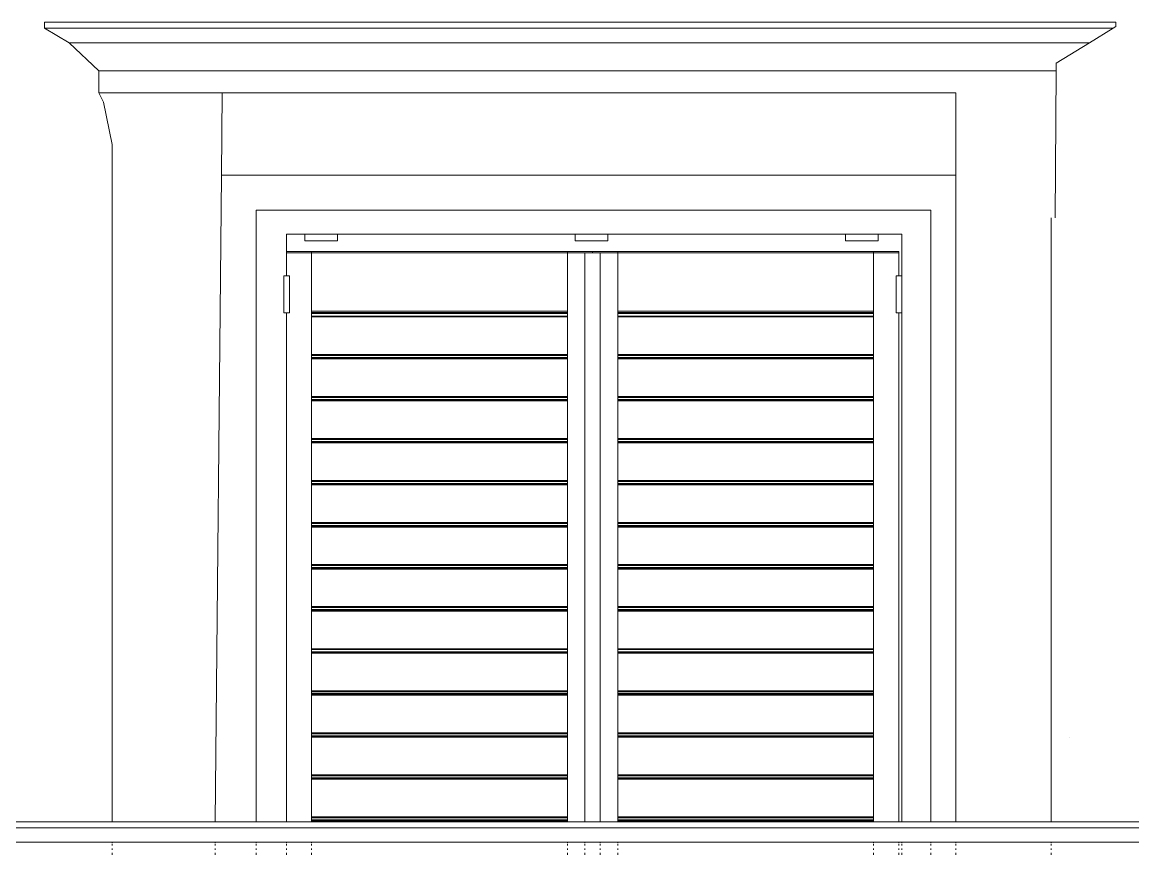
# Model space of a CAD drawing. Header units: inches. Extents: x 16.2 to 49.2, y 7.1 to 20.7.
# Drawn here: x 32.815 to 34.116, y 16.625 to 17.6 of the extents above; entities that cross this region are included whole.
import ezdxf

# ---------------------------------------------------------------- set-up
doc = ezdxf.new("R2010")
doc.units = ezdxf.units.IN
doc.header["$MEASUREMENT"] = 0
doc.layers.add('0inne_gulv', color=252, linetype='Continuous', lineweight=13)

# ---------------------------------------------------------------- blocks, each defined once
blk = doc.blocks.new('DEREK SMALL HOUSE fr')
for p, q in [((0.3801, -0.5989), (-0.8756, -0.5989)), ((-0.8756, -0.5989), (-0.8756, -0.6061)), ((-0.8756, -0.6061), (0.3767, -0.6061)), ((-0.8756, -0.6061), (-0.8469, -0.623)), ((0.349, -0.623), (0.3767, -0.6061)), ((0.3767, -0.6061), (0.3801, -0.604)), ((0.3801, -0.604), (0.3801, -0.5989)), ((-0.8469, -0.623), (0.349, -0.623)), ((-0.8122, -0.6559), (-0.8469, -0.623)), ((0.3098, -0.647), (0.349, -0.623)), ((0.3098, -0.6559), (0.3098, -0.647)), ((-0.8122, -0.6559), (0.3098, -0.6559)), ((-0.8122, -0.6559), (-0.8122, -0.6817)), ((0.3089, -0.8281), (0.3098, -0.6559)), ((-0.8122, -0.6817), (-0.8064, -0.6927)), ((-0.8122, -0.6817), (-0.6674, -0.6817)), ((-0.6674, -0.6817), (-0.6683, -0.7782)), ((-0.6674, -0.6817), (0.1924, -0.6817)), ((0.1924, -0.6817), (0.1924, -0.7782)), ((-0.8064, -0.6927), (-0.7963, -0.7424)), ((-0.7963, -0.7424), (-0.7963, -0.8488)), ((-0.6683, -0.7782), (-0.6755, -1.536)), ((-0.6683, -0.7782), (0.1924, -0.7782)), ((0.1924, -1.536), (0.1924, -0.7782)), ((-0.6276, -0.8192), (-0.6276, -1.536)), ((0.163, -0.8192), (-0.6276, -0.8192)), ((0.163, -1.536), (0.163, -0.8192)), ((0.3043, -1.536), (0.3043, -0.8281)), ((-0.7963, -1.536), (-0.7963, -0.8488)), ((-0.5922, -0.8475), (-0.5922, -0.8961)), ((-0.5706, -0.8475), (-0.5922, -0.8475)), ((-0.5322, -0.8475), (-0.5706, -0.8475)), ((-0.5706, -0.8552), (-0.5706, -0.8475)), ((-0.5322, -0.8552), (-0.5706, -0.8552)), ((-0.2538, -0.8475), (-0.5322, -0.8475)), ((-0.5322, -0.8475), (-0.5322, -0.8552)), ((-0.2154, -0.8475), (-0.2538, -0.8475)), ((-0.2538, -0.8552), (-0.2538, -0.8475)), ((-0.2154, -0.8552), (-0.2538, -0.8552)), ((0.0631, -0.8475), (-0.2154, -0.8475)), ((-0.2154, -0.8475), (-0.2154, -0.8552)), ((0.1015, -0.8475), (0.0631, -0.8475)), ((0.0631, -0.8552), (0.0631, -0.8475)), ((0.1015, -0.8552), (0.0631, -0.8552)), ((0.1292, -0.8475), (0.1015, -0.8475)), ((0.1015, -0.8475), (0.1015, -0.8552)), ((0.1292, -0.8961), (0.1292, -0.8475)), ((-0.5626, -0.8678), (-0.5922, -0.8678)), ((-0.5922, -0.8678), (-0.5922, -0.8692)), ((-0.5626, -0.8692), (-0.5922, -0.8692)), ((-0.5922, -0.8692), (-0.5922, -0.8961)), ((-0.5626, -0.8678), (-0.2629, -0.8678)), ((-0.5626, -0.8678), (-0.5626, -0.8692)), ((-0.2629, -0.8692), (-0.5626, -0.8692)), ((-0.5626, -0.8692), (-0.5626, -0.9376)), ((-0.2334, -0.8678), (-0.2629, -0.8678)), ((-0.2629, -0.8678), (-0.2629, -0.8692)), ((-0.2629, -0.8692), (-0.2629, -0.9376)), ((-0.2424, -0.8692), (-0.2629, -0.8692)), ((-0.2424, -1.536), (-0.2424, -0.8692)), ((-0.2334, -0.8692), (-0.2424, -0.8692)), ((-0.2334, -0.8678), (-0.2334, -0.8692)), ((-0.2038, -0.8678), (-0.2334, -0.8678)), ((-0.2334, -0.8692), (-0.2243, -0.8692)), ((-0.2243, -1.536), (-0.2243, -0.8692)), ((-0.2038, -0.8692), (-0.2243, -0.8692)), ((-0.2038, -0.8678), (-0.2038, -0.8692)), ((-0.2038, -0.8678), (0.0959, -0.8678)), ((0.0959, -0.8692), (-0.2038, -0.8692)), ((-0.2038, -0.8692), (-0.2038, -0.9376)), ((0.1254, -0.8678), (0.0959, -0.8678)), ((0.0959, -0.8678), (0.0959, -0.8692)), ((0.1254, -0.8692), (0.0959, -0.8692)), ((0.0959, -0.8692), (0.0959, -0.9376)), ((0.1254, -0.8678), (0.1254, -0.8692)), ((0.1254, -0.8961), (0.1254, -0.8692)), ((-0.5953, -0.8961), (-0.5953, -0.9395)), ((-0.5953, -0.8961), (-0.5922, -0.8961)), ((-0.5922, -0.8961), (-0.5922, -0.8961)), ((-0.5922, -0.8961), (-0.5884, -0.8961)), ((-0.5884, -0.8961), (-0.5884, -0.9395)), ((0.1223, -0.8961), (0.1223, -0.9395)), ((0.1223, -0.8961), (0.1254, -0.8961)), ((0.1254, -0.8961), (0.1292, -0.8961)), ((0.1292, -0.8961), (0.1292, -0.9395)), ((-0.5922, -0.9395), (-0.5953, -0.9395)), ((-0.5922, -0.9395), (-0.5922, -1.536)), ((-0.5922, -0.9395), (-0.5922, -1.536)), ((-0.5922, -0.9395), (-0.5922, -0.9395)), ((-0.5922, -0.9395), (-0.5884, -0.9395)), ((-0.5626, -0.9376), (-0.2629, -0.9376)), ((-0.5626, -0.939), (-0.5626, -0.9376)), ((-0.5626, -0.939), (-0.2629, -0.939)), ((-0.5626, -0.9402), (-0.5626, -0.939)), ((-0.2629, -0.9402), (-0.5626, -0.9402)), ((-0.5626, -0.9436), (-0.5626, -0.9402)), ((-0.2629, -0.9436), (-0.5626, -0.9436)), ((-0.5626, -0.9436), (-0.5626, -0.9443)), ((-0.2629, -0.9443), (-0.5626, -0.9443)), ((-0.5626, -0.9883), (-0.5626, -0.9443)), ((-0.2629, -0.9376), (-0.2629, -0.939)), ((-0.2629, -0.939), (-0.2629, -0.9402)), ((-0.2629, -0.9402), (-0.2629, -0.9436)), ((-0.2629, -0.9443), (-0.2629, -0.9436)), ((-0.2629, -0.9443), (-0.2629, -0.9883)), ((-0.2038, -0.9376), (0.0959, -0.9376)), ((-0.2038, -0.939), (-0.2038, -0.9376)), ((-0.2038, -0.939), (0.0959, -0.939)), ((-0.2038, -0.9402), (-0.2038, -0.939)), ((0.0959, -0.9402), (-0.2038, -0.9402)), ((-0.2038, -0.9436), (-0.2038, -0.9402)), ((0.0959, -0.9436), (-0.2038, -0.9436)), ((-0.2038, -0.9436), (-0.2038, -0.9443)), ((0.0959, -0.9443), (-0.2038, -0.9443)), ((-0.2038, -0.9883), (-0.2038, -0.9443)), ((0.0959, -0.9376), (0.0959, -0.939)), ((0.0959, -0.939), (0.0959, -0.9402)), ((0.0959, -0.9402), (0.0959, -0.9436)), ((0.0959, -0.9443), (0.0959, -0.9436)), ((0.0959, -0.9443), (0.0959, -0.9883)), ((0.1254, -0.9395), (0.1223, -0.9395)), ((0.1254, -1.536), (0.1254, -0.9395)), ((0.1292, -0.9395), (0.1254, -0.9395)), ((0.1292, -1.536), (0.1292, -0.9395)), ((-0.2629, -0.9883), (-0.5626, -0.9883)), ((-0.5626, -0.9883), (-0.5626, -0.9894)), ((-0.2629, -0.9894), (-0.2629, -0.9883)), ((0.0959, -0.9883), (-0.2038, -0.9883)), ((-0.2038, -0.9883), (-0.2038, -0.9894)), ((0.0959, -0.9894), (0.0959, -0.9883)), ((-0.2629, -0.9894), (-0.5626, -0.9894)), ((-0.5626, -0.9918), (-0.5626, -0.9894)), ((-0.2629, -0.9918), (-0.5626, -0.9918)), ((-0.5626, -0.9929), (-0.5626, -0.9918)), ((-0.2629, -0.9929), (-0.5626, -0.9929)), ((-0.5626, -0.9929), (-0.5626, -0.9935)), ((-0.2629, -0.9935), (-0.5626, -0.9935)), ((-0.5626, -1.0376), (-0.5626, -0.9935)), ((-0.2629, -0.9894), (-0.2629, -0.9918)), ((-0.2629, -0.9918), (-0.2629, -0.9929)), ((-0.2629, -0.9935), (-0.2629, -0.9929)), ((-0.2629, -0.9935), (-0.2629, -1.0376)), ((0.0959, -0.9894), (-0.2038, -0.9894)), ((-0.2038, -0.9918), (-0.2038, -0.9894)), ((0.0959, -0.9918), (-0.2038, -0.9918)), ((-0.2038, -0.9929), (-0.2038, -0.9918)), ((0.0959, -0.9929), (-0.2038, -0.9929)), ((-0.2038, -0.9929), (-0.2038, -0.9935)), ((0.0959, -0.9935), (-0.2038, -0.9935)), ((-0.2038, -1.0376), (-0.2038, -0.9935)), ((0.0959, -0.9894), (0.0959, -0.9918)), ((0.0959, -0.9918), (0.0959, -0.9929)), ((0.0959, -0.9935), (0.0959, -0.9929)), ((0.0959, -0.9935), (0.0959, -1.0376)), ((-0.2629, -1.0376), (-0.5626, -1.0376)), ((-0.5626, -1.0376), (-0.5626, -1.0387)), ((-0.2629, -1.0387), (-0.5626, -1.0387)), ((-0.5626, -1.0411), (-0.5626, -1.0387)), ((-0.2629, -1.0411), (-0.5626, -1.0411)), ((-0.5626, -1.0422), (-0.5626, -1.0411)), ((-0.2629, -1.0387), (-0.2629, -1.0376)), ((-0.2629, -1.0387), (-0.2629, -1.0411)), ((-0.2629, -1.0411), (-0.2629, -1.0422)), ((0.0959, -1.0376), (-0.2038, -1.0376)), ((-0.2038, -1.0376), (-0.2038, -1.0387)), ((0.0959, -1.0387), (-0.2038, -1.0387)), ((-0.2038, -1.0387), (-0.2038, -1.0411)), ((0.0959, -1.0411), (-0.2038, -1.0411)), ((-0.2038, -1.0422), (-0.2038, -1.0411)), ((0.0959, -1.0387), (0.0959, -1.0376)), ((0.0959, -1.0387), (0.0959, -1.0411)), ((0.0959, -1.0411), (0.0959, -1.0422)), ((-0.2629, -1.0422), (-0.5626, -1.0422)), ((-0.5626, -1.0422), (-0.5626, -1.0428)), ((-0.2629, -1.0428), (-0.5626, -1.0428)), ((-0.5626, -1.0869), (-0.5626, -1.0428)), ((-0.2629, -1.0428), (-0.2629, -1.0422)), ((-0.2629, -1.0428), (-0.2629, -1.0869)), ((0.0959, -1.0422), (-0.2038, -1.0422)), ((-0.2038, -1.0422), (-0.2038, -1.0428)), ((0.0959, -1.0428), (-0.2038, -1.0428)), ((-0.2038, -1.0869), (-0.2038, -1.0428)), ((0.0959, -1.0428), (0.0959, -1.0422)), ((0.0959, -1.0428), (0.0959, -1.0869)), ((-0.2629, -1.0869), (-0.5626, -1.0869)), ((-0.5626, -1.0869), (-0.5626, -1.088)), ((-0.2629, -1.088), (-0.5626, -1.088)), ((-0.5626, -1.0903), (-0.5626, -1.088)), ((-0.2629, -1.0903), (-0.5626, -1.0903)), ((-0.5626, -1.0914), (-0.5626, -1.0903)), ((-0.2629, -1.0914), (-0.5626, -1.0914)), ((-0.5626, -1.0914), (-0.5626, -1.0921)), ((-0.2629, -1.0921), (-0.5626, -1.0921)), ((-0.5626, -1.1361), (-0.5626, -1.0921)), ((-0.2629, -1.088), (-0.2629, -1.0869)), ((-0.2629, -1.088), (-0.2629, -1.0903)), ((-0.2629, -1.0903), (-0.2629, -1.0914)), ((-0.2629, -1.0921), (-0.2629, -1.0914)), ((-0.2629, -1.0921), (-0.2629, -1.1361)), ((0.0959, -1.0869), (-0.2038, -1.0869)), ((-0.2038, -1.0869), (-0.2038, -1.088)), ((0.0959, -1.088), (-0.2038, -1.088)), ((-0.2038, -1.088), (-0.2038, -1.0903)), ((0.0959, -1.0903), (-0.2038, -1.0903)), ((-0.2038, -1.0914), (-0.2038, -1.0903)), ((0.0959, -1.0914), (-0.2038, -1.0914)), ((-0.2038, -1.0914), (-0.2038, -1.0921)), ((0.0959, -1.0921), (-0.2038, -1.0921)), ((-0.2038, -1.1361), (-0.2038, -1.0921)), ((0.0959, -1.088), (0.0959, -1.0869)), ((0.0959, -1.088), (0.0959, -1.0903)), ((0.0959, -1.0903), (0.0959, -1.0914)), ((0.0959, -1.0921), (0.0959, -1.0914)), ((0.0959, -1.0921), (0.0959, -1.1361)), ((-0.2629, -1.1361), (-0.5626, -1.1361)), ((-0.5626, -1.1361), (-0.5626, -1.1372)), ((-0.2629, -1.1372), (-0.5626, -1.1372)), ((-0.5626, -1.1396), (-0.5626, -1.1372)), ((-0.2629, -1.1396), (-0.5626, -1.1396)), ((-0.5626, -1.1407), (-0.5626, -1.1396)), ((-0.2629, -1.1407), (-0.5626, -1.1407)), ((-0.5626, -1.1407), (-0.5626, -1.1413)), ((-0.2629, -1.1413), (-0.5626, -1.1413)), ((-0.5626, -1.1854), (-0.5626, -1.1413)), ((-0.2629, -1.1372), (-0.2629, -1.1361)), ((-0.2629, -1.1372), (-0.2629, -1.1396)), ((-0.2629, -1.1396), (-0.2629, -1.1407)), ((-0.2629, -1.1413), (-0.2629, -1.1407)), ((-0.2629, -1.1413), (-0.2629, -1.1854)), ((0.0959, -1.1361), (-0.2038, -1.1361)), ((-0.2038, -1.1361), (-0.2038, -1.1372)), ((0.0959, -1.1372), (-0.2038, -1.1372)), ((-0.2038, -1.1372), (-0.2038, -1.1396)), ((0.0959, -1.1396), (-0.2038, -1.1396)), ((-0.2038, -1.1407), (-0.2038, -1.1396)), ((0.0959, -1.1407), (-0.2038, -1.1407)), ((-0.2038, -1.1407), (-0.2038, -1.1413)), ((0.0959, -1.1413), (-0.2038, -1.1413)), ((-0.2038, -1.1854), (-0.2038, -1.1413)), ((0.0959, -1.1372), (0.0959, -1.1361)), ((0.0959, -1.1372), (0.0959, -1.1396)), ((0.0959, -1.1396), (0.0959, -1.1407)), ((0.0959, -1.1413), (0.0959, -1.1407)), ((0.0959, -1.1413), (0.0959, -1.1854)), ((-0.2629, -1.1854), (-0.5626, -1.1854)), ((-0.5626, -1.1854), (-0.5626, -1.1865)), ((-0.2629, -1.1865), (-0.5626, -1.1865)), ((-0.5626, -1.1889), (-0.5626, -1.1865)), ((-0.2629, -1.1889), (-0.5626, -1.1889)), ((-0.5626, -1.19), (-0.5626, -1.1889)), ((-0.2629, -1.19), (-0.5626, -1.19)), ((-0.5626, -1.19), (-0.5626, -1.1906)), ((-0.2629, -1.1906), (-0.5626, -1.1906)), ((-0.5626, -1.2347), (-0.5626, -1.1906)), ((-0.2629, -1.1865), (-0.2629, -1.1854)), ((-0.2629, -1.1889), (-0.2629, -1.1865)), ((-0.2629, -1.1889), (-0.2629, -1.19)), ((-0.2629, -1.1906), (-0.2629, -1.19)), ((-0.2629, -1.1906), (-0.2629, -1.2347)), ((0.0959, -1.1854), (-0.2038, -1.1854)), ((-0.2038, -1.1854), (-0.2038, -1.1865)), ((0.0959, -1.1865), (-0.2038, -1.1865)), ((-0.2038, -1.1889), (-0.2038, -1.1865)), ((0.0959, -1.1889), (-0.2038, -1.1889)), ((-0.2038, -1.19), (-0.2038, -1.1889)), ((0.0959, -1.19), (-0.2038, -1.19)), ((-0.2038, -1.19), (-0.2038, -1.1906)), ((0.0959, -1.1906), (-0.2038, -1.1906)), ((-0.2038, -1.2347), (-0.2038, -1.1906)), ((0.0959, -1.1865), (0.0959, -1.1854)), ((0.0959, -1.1889), (0.0959, -1.1865)), ((0.0959, -1.1889), (0.0959, -1.19)), ((0.0959, -1.1906), (0.0959, -1.19)), ((0.0959, -1.1906), (0.0959, -1.2347)), ((-0.2629, -1.2347), (-0.5626, -1.2347)), ((-0.5626, -1.2347), (-0.5626, -1.2358)), ((-0.2629, -1.2358), (-0.5626, -1.2358)), ((-0.5626, -1.2381), (-0.5626, -1.2358)), ((-0.2629, -1.2358), (-0.2629, -1.2347)), ((-0.2629, -1.2381), (-0.2629, -1.2358)), ((0.0959, -1.2347), (-0.2038, -1.2347)), ((-0.2038, -1.2347), (-0.2038, -1.2358)), ((0.0959, -1.2358), (-0.2038, -1.2358)), ((-0.2038, -1.2381), (-0.2038, -1.2358)), ((0.0959, -1.2358), (0.0959, -1.2347)), ((0.0959, -1.2381), (0.0959, -1.2358)), ((-0.2629, -1.2381), (-0.5626, -1.2381)), ((-0.5626, -1.2392), (-0.5626, -1.2381)), ((-0.2629, -1.2392), (-0.5626, -1.2392)), ((-0.5626, -1.2392), (-0.5626, -1.2398)), ((-0.2629, -1.2398), (-0.5626, -1.2398)), ((-0.5626, -1.2839), (-0.5626, -1.2398)), ((-0.2629, -1.2381), (-0.2629, -1.2392)), ((-0.2629, -1.2398), (-0.2629, -1.2392)), ((-0.2629, -1.2398), (-0.2629, -1.2839)), ((0.0959, -1.2381), (-0.2038, -1.2381)), ((-0.2038, -1.2392), (-0.2038, -1.2381)), ((0.0959, -1.2392), (-0.2038, -1.2392)), ((-0.2038, -1.2392), (-0.2038, -1.2398)), ((0.0959, -1.2398), (-0.2038, -1.2398)), ((-0.2038, -1.2839), (-0.2038, -1.2398)), ((0.0959, -1.2381), (0.0959, -1.2392)), ((0.0959, -1.2398), (0.0959, -1.2392)), ((0.0959, -1.2398), (0.0959, -1.2839)), ((-0.2629, -1.2839), (-0.5626, -1.2839)), ((-0.5626, -1.2839), (-0.5626, -1.285)), ((-0.2629, -1.285), (-0.5626, -1.285)), ((-0.5626, -1.2874), (-0.5626, -1.285)), ((-0.2629, -1.2874), (-0.5626, -1.2874)), ((-0.5626, -1.2885), (-0.5626, -1.2874)), ((-0.2629, -1.2885), (-0.5626, -1.2885)), ((-0.5626, -1.2885), (-0.5626, -1.2891)), ((-0.2629, -1.285), (-0.2629, -1.2839)), ((-0.2629, -1.2874), (-0.2629, -1.285)), ((-0.2629, -1.2874), (-0.2629, -1.2885)), ((-0.2629, -1.2891), (-0.2629, -1.2885)), ((0.0959, -1.2839), (-0.2038, -1.2839)), ((-0.2038, -1.2839), (-0.2038, -1.285)), ((0.0959, -1.285), (-0.2038, -1.285)), ((-0.2038, -1.2874), (-0.2038, -1.285)), ((0.0959, -1.2874), (-0.2038, -1.2874)), ((-0.2038, -1.2885), (-0.2038, -1.2874)), ((0.0959, -1.2885), (-0.2038, -1.2885)), ((-0.2038, -1.2885), (-0.2038, -1.2891)), ((0.0959, -1.285), (0.0959, -1.2839)), ((0.0959, -1.2874), (0.0959, -1.285)), ((0.0959, -1.2874), (0.0959, -1.2885)), ((0.0959, -1.2891), (0.0959, -1.2885)), ((-0.2629, -1.2891), (-0.5626, -1.2891)), ((-0.5626, -1.3332), (-0.5626, -1.2891)), ((-0.2629, -1.2891), (-0.2629, -1.3332)), ((0.0959, -1.2891), (-0.2038, -1.2891)), ((-0.2038, -1.3332), (-0.2038, -1.2891)), ((0.0959, -1.2891), (0.0959, -1.3332)), ((-0.2629, -1.3332), (-0.5626, -1.3332)), ((-0.5626, -1.3332), (-0.5626, -1.3343)), ((-0.2629, -1.3343), (-0.5626, -1.3343)), ((-0.5626, -1.3367), (-0.5626, -1.3343)), ((-0.2629, -1.3367), (-0.5626, -1.3367)), ((-0.5626, -1.3378), (-0.5626, -1.3367)), ((-0.2629, -1.3378), (-0.5626, -1.3378)), ((-0.5626, -1.3378), (-0.5626, -1.3384)), ((-0.2629, -1.3384), (-0.5626, -1.3384)), ((-0.5626, -1.3825), (-0.5626, -1.3384)), ((-0.2629, -1.3343), (-0.2629, -1.3332)), ((-0.2629, -1.3367), (-0.2629, -1.3343)), ((-0.2629, -1.3367), (-0.2629, -1.3378)), ((-0.2629, -1.3384), (-0.2629, -1.3378)), ((-0.2629, -1.3384), (-0.2629, -1.3825)), ((0.0959, -1.3332), (-0.2038, -1.3332)), ((-0.2038, -1.3332), (-0.2038, -1.3343)), ((0.0959, -1.3343), (-0.2038, -1.3343)), ((-0.2038, -1.3367), (-0.2038, -1.3343)), ((0.0959, -1.3367), (-0.2038, -1.3367)), ((-0.2038, -1.3378), (-0.2038, -1.3367)), ((0.0959, -1.3378), (-0.2038, -1.3378)), ((-0.2038, -1.3378), (-0.2038, -1.3384)), ((0.0959, -1.3384), (-0.2038, -1.3384)), ((-0.2038, -1.3825), (-0.2038, -1.3384)), ((0.0959, -1.3343), (0.0959, -1.3332)), ((0.0959, -1.3367), (0.0959, -1.3343)), ((0.0959, -1.3367), (0.0959, -1.3378)), ((0.0959, -1.3384), (0.0959, -1.3378)), ((0.0959, -1.3384), (0.0959, -1.3825)), ((-0.2629, -1.3825), (-0.5626, -1.3825)), ((-0.5626, -1.3825), (-0.5626, -1.3836)), ((-0.2629, -1.3836), (-0.5626, -1.3836)), ((-0.5626, -1.3859), (-0.5626, -1.3836)), ((-0.2629, -1.3859), (-0.5626, -1.3859)), ((-0.5626, -1.387), (-0.5626, -1.3859)), ((-0.2629, -1.387), (-0.5626, -1.387)), ((-0.5626, -1.387), (-0.5626, -1.3876)), ((-0.2629, -1.3876), (-0.5626, -1.3876)), ((-0.5626, -1.4317), (-0.5626, -1.3876)), ((-0.2629, -1.3836), (-0.2629, -1.3825)), ((-0.2629, -1.3859), (-0.2629, -1.3836)), ((-0.2629, -1.3859), (-0.2629, -1.387)), ((-0.2629, -1.3876), (-0.2629, -1.387)), ((-0.2629, -1.3876), (-0.2629, -1.4317)), ((0.0959, -1.3825), (-0.2038, -1.3825)), ((-0.2038, -1.3825), (-0.2038, -1.3836)), ((0.0959, -1.3836), (-0.2038, -1.3836)), ((-0.2038, -1.3859), (-0.2038, -1.3836)), ((0.0959, -1.3859), (-0.2038, -1.3859)), ((-0.2038, -1.387), (-0.2038, -1.3859)), ((0.0959, -1.387), (-0.2038, -1.387)), ((-0.2038, -1.387), (-0.2038, -1.3876)), ((0.0959, -1.3876), (-0.2038, -1.3876)), ((-0.2038, -1.4317), (-0.2038, -1.3876)), ((0.0959, -1.3836), (0.0959, -1.3825)), ((0.0959, -1.3859), (0.0959, -1.3836)), ((0.0959, -1.3859), (0.0959, -1.387)), ((0.0959, -1.3876), (0.0959, -1.387)), ((0.0959, -1.3876), (0.0959, -1.4317)), ((-0.2629, -1.4317), (-0.5626, -1.4317)), ((-0.5626, -1.4317), (-0.5626, -1.4328)), ((-0.2629, -1.4328), (-0.2629, -1.4317)), ((0.0959, -1.4317), (-0.2038, -1.4317)), ((-0.2038, -1.4317), (-0.2038, -1.4328)), ((0.0959, -1.4328), (0.0959, -1.4317)), ((-0.2629, -1.4328), (-0.5626, -1.4328)), ((-0.5626, -1.4352), (-0.5626, -1.4328)), ((-0.2629, -1.4352), (-0.5626, -1.4352)), ((-0.5626, -1.4363), (-0.5626, -1.4352)), ((-0.2629, -1.4363), (-0.5626, -1.4363)), ((-0.5626, -1.4363), (-0.5626, -1.4369)), ((-0.2629, -1.4369), (-0.5626, -1.4369)), ((-0.5626, -1.481), (-0.5626, -1.4369)), ((-0.2629, -1.4352), (-0.2629, -1.4328)), ((-0.2629, -1.4352), (-0.2629, -1.4363)), ((-0.2629, -1.4369), (-0.2629, -1.4363)), ((-0.2629, -1.4369), (-0.2629, -1.481)), ((0.0959, -1.4328), (-0.2038, -1.4328)), ((-0.2038, -1.4352), (-0.2038, -1.4328)), ((0.0959, -1.4352), (-0.2038, -1.4352)), ((-0.2038, -1.4363), (-0.2038, -1.4352)), ((0.0959, -1.4363), (-0.2038, -1.4363)), ((-0.2038, -1.4363), (-0.2038, -1.4369)), ((0.0959, -1.4369), (-0.2038, -1.4369)), ((-0.2038, -1.481), (-0.2038, -1.4369)), ((0.0959, -1.4352), (0.0959, -1.4328)), ((0.0959, -1.4352), (0.0959, -1.4363)), ((0.0959, -1.4369), (0.0959, -1.4363)), ((0.0959, -1.4369), (0.0959, -1.481)), ((0.3253, -1.4375), (0.3253, -1.4375)), ((-0.2629, -1.481), (-0.5626, -1.481)), ((-0.5626, -1.481), (-0.5626, -1.4821)), ((-0.2629, -1.4821), (-0.5626, -1.4821)), ((-0.5626, -1.4845), (-0.5626, -1.4821)), ((-0.2629, -1.4821), (-0.2629, -1.481)), ((-0.2629, -1.4845), (-0.2629, -1.4821)), ((0.0959, -1.481), (-0.2038, -1.481)), ((-0.2038, -1.481), (-0.2038, -1.4821)), ((0.0959, -1.4821), (-0.2038, -1.4821)), ((-0.2038, -1.4845), (-0.2038, -1.4821)), ((0.0959, -1.4821), (0.0959, -1.481)), ((0.0959, -1.4845), (0.0959, -1.4821)), ((-0.2629, -1.4845), (-0.5626, -1.4845)), ((-0.5626, -1.4856), (-0.5626, -1.4845)), ((-0.2629, -1.4856), (-0.5626, -1.4856)), ((-0.5626, -1.4856), (-0.5626, -1.4862)), ((-0.2629, -1.4862), (-0.5626, -1.4862)), ((-0.5626, -1.5303), (-0.5626, -1.4862)), ((-0.2629, -1.4845), (-0.2629, -1.4856)), ((-0.2629, -1.4862), (-0.2629, -1.4856)), ((-0.2629, -1.4862), (-0.2629, -1.5303)), ((0.0959, -1.4845), (-0.2038, -1.4845)), ((-0.2038, -1.4856), (-0.2038, -1.4845)), ((0.0959, -1.4856), (-0.2038, -1.4856)), ((-0.2038, -1.4856), (-0.2038, -1.4862)), ((0.0959, -1.4862), (-0.2038, -1.4862)), ((-0.2038, -1.5303), (-0.2038, -1.4862)), ((0.0959, -1.4845), (0.0959, -1.4856)), ((0.0959, -1.4862), (0.0959, -1.4856)), ((0.0959, -1.4862), (0.0959, -1.5303)), ((-0.2629, -1.5303), (-0.5626, -1.5303)), ((-0.5626, -1.5303), (-0.5626, -1.5314)), ((-0.2629, -1.5314), (-0.5626, -1.5314)), ((-0.5626, -1.5337), (-0.5626, -1.5314)), ((-0.2629, -1.5337), (-0.5626, -1.5337)), ((-0.5626, -1.5348), (-0.5626, -1.5337)), ((-0.2629, -1.5348), (-0.5626, -1.5348)), ((-0.5626, -1.5348), (-0.5626, -1.5354)), ((-0.2629, -1.5354), (-0.5626, -1.5354)), ((-0.5626, -1.536), (-0.5626, -1.5354)), ((-0.2629, -1.5314), (-0.2629, -1.5303)), ((-0.2629, -1.5337), (-0.2629, -1.5314)), ((-0.2629, -1.5337), (-0.2629, -1.5348)), ((-0.2629, -1.5354), (-0.2629, -1.5348)), ((-0.2629, -1.5354), (-0.2629, -1.536)), ((0.0959, -1.5303), (-0.2038, -1.5303)), ((-0.2038, -1.5303), (-0.2038, -1.5314)), ((0.0959, -1.5314), (-0.2038, -1.5314)), ((-0.2038, -1.5337), (-0.2038, -1.5314)), ((0.0959, -1.5337), (-0.2038, -1.5337)), ((-0.2038, -1.5348), (-0.2038, -1.5337)), ((0.0959, -1.5348), (-0.2038, -1.5348)), ((-0.2038, -1.5348), (-0.2038, -1.5354)), ((0.0959, -1.5354), (-0.2038, -1.5354)), ((-0.2038, -1.536), (-0.2038, -1.5354)), ((0.0959, -1.5314), (0.0959, -1.5303)), ((0.0959, -1.5314), (0.0959, -1.5337)), ((0.0959, -1.5337), (0.0959, -1.5348)), ((0.0959, -1.5354), (0.0959, -1.5348)), ((0.0959, -1.5354), (0.0959, -1.536)), ((-2.1062, -1.536), (-0.7963, -1.536)), ((-2.1062, -1.5432), (0.4434, -1.5432)), ((-0.7963, -1.536), (-0.6755, -1.536)), ((-0.6755, -1.536), (-0.6276, -1.536)), ((-0.6276, -1.536), (-0.5922, -1.536)), ((-0.5922, -1.536), (-0.5922, -1.536)), ((-0.5922, -1.536), (-0.5626, -1.536)), ((-0.5626, -1.536), (-0.2629, -1.536)), ((-0.2629, -1.536), (-0.2424, -1.536)), ((-0.2424, -1.536), (-0.2243, -1.536)), ((-0.2243, -1.536), (-0.2038, -1.536)), ((-0.2038, -1.536), (0.0959, -1.536)), ((0.0959, -1.536), (0.1254, -1.536)), ((0.1254, -1.536), (0.1292, -1.536)), ((0.1292, -1.536), (0.163, -1.536)), ((0.163, -1.536), (0.1924, -1.536)), ((0.1924, -1.536), (0.3043, -1.536)), ((0.3043, -1.536), (0.4434, -1.536)), ((-2.1062, -1.5599), (-0.7963, -1.5599)), ((-0.7963, -1.561), (-0.7963, -1.5599)), ((-0.7963, -1.5599), (-0.6757, -1.5599)), ((-0.6757, -1.5599), (-0.6757, -1.561)), ((-0.6757, -1.5599), (-0.6276, -1.5599)), ((-0.6276, -1.5599), (-0.6276, -1.561)), ((-0.6276, -1.5599), (-0.5922, -1.5599)), ((-0.5922, -1.5599), (-0.5922, -1.561)), ((-0.5922, -1.5599), (-0.5922, -1.561)), ((-0.5922, -1.5599), (-0.5922, -1.5599)), ((-0.5922, -1.5599), (-0.5626, -1.5599)), ((-0.5626, -1.561), (-0.5626, -1.5599)), ((-0.5626, -1.5599), (-0.2629, -1.5599)), ((-0.2629, -1.5599), (-0.2629, -1.561)), ((-0.2629, -1.5599), (-0.2424, -1.5599)), ((-0.2424, -1.561), (-0.2424, -1.5599)), ((-0.2424, -1.5599), (-0.2243, -1.5599)), ((-0.2243, -1.561), (-0.2243, -1.5599)), ((-0.2243, -1.5599), (-0.2038, -1.5599)), ((-0.2038, -1.561), (-0.2038, -1.5599)), ((-0.2038, -1.5599), (0.0959, -1.5599)), ((0.0959, -1.5599), (0.0959, -1.561)), ((0.0959, -1.5599), (0.1254, -1.5599)), ((0.1254, -1.561), (0.1254, -1.5599)), ((0.1254, -1.5599), (0.1292, -1.5599)), ((0.1292, -1.561), (0.1292, -1.5599)), ((0.1292, -1.5599), (0.163, -1.5599)), ((0.163, -1.561), (0.163, -1.5599)), ((0.163, -1.5599), (0.1924, -1.5599)), ((0.1924, -1.5599), (0.1924, -1.561)), ((0.1924, -1.5599), (0.3043, -1.5599)), ((0.3043, -1.561), (0.3043, -1.5599)), ((0.3043, -1.5599), (0.4434, -1.5599)), ((-0.7963, -1.5639), (-0.7963, -1.5623)), ((-0.7963, -1.5691), (-0.7963, -1.5673)), ((-0.7963, -1.5747), (-0.7963, -1.5724)), ((-0.6758, -1.5673), (-0.6758, -1.5691)), ((-0.6758, -1.5724), (-0.6758, -1.5747)), ((-0.6757, -1.5623), (-0.6757, -1.5639)), ((-0.6276, -1.5623), (-0.6276, -1.5639)), ((-0.6276, -1.5673), (-0.6276, -1.5691)), ((-0.6276, -1.5724), (-0.6276, -1.5747)), ((-0.5922, -1.5623), (-0.5922, -1.5639)), ((-0.5922, -1.5623), (-0.5922, -1.5639)), ((-0.5922, -1.5673), (-0.5922, -1.5691)), ((-0.5922, -1.5673), (-0.5922, -1.5691)), ((-0.5922, -1.5724), (-0.5922, -1.5747)), ((-0.5922, -1.5724), (-0.5922, -1.5747)), ((-0.5626, -1.5639), (-0.5626, -1.5623)), ((-0.5626, -1.5691), (-0.5626, -1.5673)), ((-0.5626, -1.5747), (-0.5626, -1.5724)), ((-0.2629, -1.5623), (-0.2629, -1.5639)), ((-0.2629, -1.5673), (-0.2629, -1.5691)), ((-0.2629, -1.5724), (-0.2629, -1.5747)), ((-0.2424, -1.5639), (-0.2424, -1.5623)), ((-0.2424, -1.5691), (-0.2424, -1.5673)), ((-0.2424, -1.5747), (-0.2424, -1.5724)), ((-0.2243, -1.5639), (-0.2243, -1.5623)), ((-0.2243, -1.5691), (-0.2243, -1.5673)), ((-0.2243, -1.5747), (-0.2243, -1.5724)), ((-0.2038, -1.5639), (-0.2038, -1.5623)), ((-0.2038, -1.5691), (-0.2038, -1.5673)), ((-0.2038, -1.5747), (-0.2038, -1.5724)), ((0.0959, -1.5623), (0.0959, -1.5639)), ((0.0959, -1.5673), (0.0959, -1.5691)), ((0.0959, -1.5724), (0.0959, -1.5747)), ((0.1254, -1.5639), (0.1254, -1.5623)), ((0.1254, -1.5691), (0.1254, -1.5673)), ((0.1254, -1.5747), (0.1254, -1.5724)), ((0.1292, -1.5639), (0.1292, -1.5623)), ((0.1292, -1.5691), (0.1292, -1.5673)), ((0.1292, -1.5747), (0.1292, -1.5724)), ((0.163, -1.5639), (0.163, -1.5623)), ((0.163, -1.5691), (0.163, -1.5673)), ((0.163, -1.5747), (0.163, -1.5724)), ((0.1924, -1.5623), (0.1924, -1.5639)), ((0.1924, -1.5673), (0.1924, -1.5691)), ((0.1924, -1.5724), (0.1924, -1.5747)), ((0.3043, -1.5639), (0.3043, -1.5623)), ((0.3043, -1.5691), (0.3043, -1.5673)), ((0.3043, -1.5747), (0.3043, -1.5724))]:
    blk.add_line(p, q)

msp = doc.modelspace()

# ---------------------------------------------------------------- block references
at = {"layer": '0inne_gulv'}
msp.add_blockref('DEREK SMALL HOUSE fr', (33.7165, 18.1994), dxfattribs=at)

doc.saveas('drawing.dxf')
